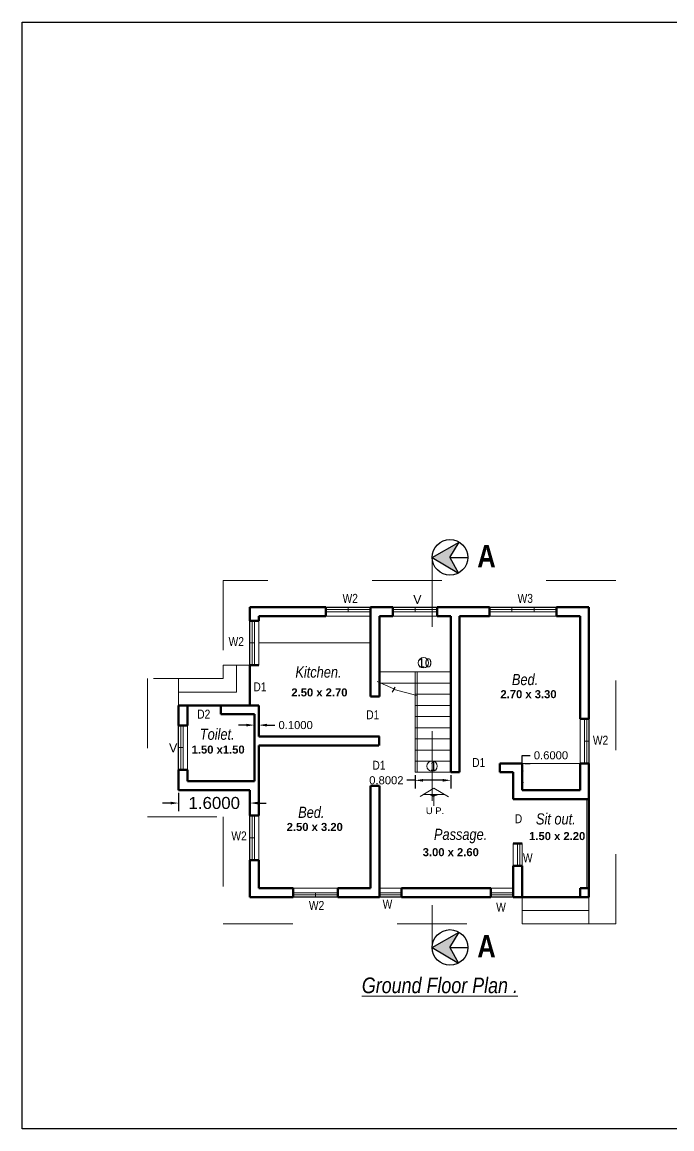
# Model space of a CAD drawing. Header units: metres. Extents: x -434 to -90, y -42 to 108.
# Drawn here: x -434.49 to -419.93, y 68.62 to 93.44 of the extents above; entities that cross this region are included whole.
import ezdxf

# ---------------------------------------------------------------- set-up
doc = ezdxf.new("R2010")
doc.units = ezdxf.units.M
doc.header["$MEASUREMENT"] = 0
doc.linetypes.add('ACAD_ISO03W100', pattern=[30, 12, -18])
doc.layers.add('BLK_1_FLR_0_BLT_UP_AREA', color=7, linetype='Continuous', plot=False)
doc.styles.get("Standard").update_dxf_attribs({"font": 'ARIAL.TTF'})
doc.dimstyles.get("Standard").update_dxf_attribs({"dimtxt": 0.18, "dimasz": 0.18, "dimexe": 0.18, "dimexo": 0.0625, "dimgap": 0.09, "dimtad": 0, "dimtih": 1, "dimtoh": 1, "dimdec": 4, "dimzin": 0, "dimdsep": 46, "dimtxsty": 'Standard', "dimcen": 0.09, "dimadec": 0, "dimazin": 0, "dimtfac": 1, "dimtdec": 4, "dimtofl": 0, "dimtmove": 0, "dimatfit": 3, "dimfxl": 1, "dimtolj": 1, "dimtzin": 0, "dimarcsym": 0})

# ---------------------------------------------------------------- blocks, each defined once
blk = doc.blocks.new('*D152')
at = {"color": 0, "lineweight": -2, "ltscale": 0.13, "transparency": 16777216}
for p, q in [((-425.685, 76.552), (-425.685, 76.255)), ((-424.884, 76.552), (-424.884, 76.255)), ((-425.685, 76.435), (-425.865, 76.435)), ((-425.064, 76.435), (-425.505, 76.435))]:
    blk.add_line(p, q, dxfattribs=at)
at = {"color": 0, "ltscale": 0.13, "transparency": 16777216}
for points in [[(-425.505, 76.465), (-425.505, 76.405), (-425.685, 76.435)], [(-425.064, 76.465), (-425.064, 76.405), (-424.884, 76.435)]]:
    blk.add_solid(points, dxfattribs=at)
at = {"layer": 'Defpoints', "color": 0, "ltscale": 0.13, "transparency": 16777216}
for p in [(-425.685, 76.615), (-424.884, 76.615), (-425.685, 76.435)]:
    blk.add_point(p, dxfattribs=at)
at = {"color": 0, "lineweight": 20, "ltscale": 0.13, "transparency": 16777216, "insert": (-426.327, 76.435), "char_height": 0.18, "attachment_point": 5}
blk.add_mtext('\\A1;0.8002', dxfattribs=at)
blk = doc.blocks.new('*D182')
at = {"color": 0, "lineweight": -2, "ltscale": 0.13, "transparency": 16777216}
for p, q in [((-430.985, 76.152), (-430.985, 75.745)), ((-429.385, 76.14), (-429.385, 75.745)), ((-431.165, 75.925), (-431.345, 75.925)), ((-429.205, 75.925), (-429.025, 75.925))]:
    blk.add_line(p, q, dxfattribs=at)
at = {"color": 0, "ltscale": 0.13, "transparency": 16777216}
for points in [[(-431.165, 75.955), (-431.165, 75.895), (-430.985, 75.925)], [(-429.205, 75.955), (-429.205, 75.895), (-429.385, 75.925)]]:
    blk.add_solid(points, dxfattribs=at)
at = {"layer": 'Defpoints', "color": 0, "ltscale": 0.13, "transparency": 16777216}
for p in [(-430.985, 76.215), (-429.385, 76.202), (-429.385, 75.925)]:
    blk.add_point(p, dxfattribs=at)
at = {"color": 0, "lineweight": 20, "ltscale": 0.13, "transparency": 16777216, "insert": (-430.185, 75.925), "char_height": 0.18, "attachment_point": 5}
blk.add_mtext('\\A1;{\\H1.5x;1.6000}', dxfattribs=at)
blk = doc.blocks.new('*D156')
at = {"color": 0, "lineweight": -2, "ltscale": 0.13, "transparency": 16777216}
for p, q in [((-423.28, 76.815), (-423.28, 76.995)), ((-423.28, 76.995), (-423.1, 76.995)), ((-423.222, 76.815), (-423.1, 76.815)), ((-423.28, 76.395), (-423.28, 76.635)), ((-423.222, 76.215), (-423.1, 76.215))]:
    blk.add_line(p, q, dxfattribs=at)
at = {"color": 0, "ltscale": 0.13, "transparency": 16777216}
for points in [[(-423.31, 76.635), (-423.25, 76.635), (-423.28, 76.815)], [(-423.31, 76.395), (-423.25, 76.395), (-423.28, 76.215)]]:
    blk.add_solid(points, dxfattribs=at)
at = {"layer": 'Defpoints', "color": 0, "ltscale": 0.13, "transparency": 16777216}
for p in [(-423.285, 76.815), (-423.28, 76.815), (-423.285, 76.215)]:
    blk.add_point(p, dxfattribs=at)
at = {"color": 0, "lineweight": 20, "ltscale": 0.13, "transparency": 16777216, "insert": (-422.637, 76.995), "char_height": 0.18, "attachment_point": 5}
blk.add_mtext('\\A1;0.6000', dxfattribs=at)
blk = doc.blocks.new('*D157')
at = {"color": 0, "lineweight": -2, "ltscale": 0.13, "transparency": 16777216}
for p, q in [((-429.285, 77.715), (-429.285, 77.853)), ((-429.185, 77.718), (-429.185, 77.853)), ((-429.465, 77.673), (-429.645, 77.673)), ((-429.005, 77.673), (-428.825, 77.673))]:
    blk.add_line(p, q, dxfattribs=at)
at = {"color": 0, "ltscale": 0.13, "transparency": 16777216}
for points in [[(-429.465, 77.703), (-429.465, 77.643), (-429.285, 77.673)], [(-429.005, 77.703), (-429.005, 77.643), (-429.185, 77.673)]]:
    blk.add_solid(points, dxfattribs=at)
at = {"layer": 'Defpoints', "color": 0, "ltscale": 0.13, "transparency": 16777216}
for p in [(-429.285, 77.653), (-429.185, 77.673), (-429.185, 77.655)]:
    blk.add_point(p, dxfattribs=at)
at = {"color": 0, "lineweight": 20, "ltscale": 0.13, "transparency": 16777216, "insert": (-428.361, 77.673), "char_height": 0.18, "attachment_point": 5}
blk.add_mtext('\\A1;0.1000', dxfattribs=at)

msp = doc.modelspace()

# ---------------------------------------------------------------- hatches: boundary and pattern name
at = {"linetype": 'ByBlock', "lineweight": 25, "ltscale": 0.13}
for points in [[(-425.3007, 81.43565), (-424.71118, 81.0834), (-424.9007, 81.43565), (-424.69168, 81.77669)], [(-425.3007, 72.68565), (-424.71118, 72.3334), (-424.9007, 72.68565), (-424.69168, 73.02669)]]:
    msp.add_hatch(color=256, dxfattribs=at).paths.add_polyline_path(points)

# ---------------------------------------------------------------- linework, layer by layer
at = {"color": 6, "linetype": 'Continuous', "lineweight": 30, "ltscale": 0.13}
for p, q in [((-425.3007, 81.43565), (-424.69168, 81.77669)), ((-424.9007, 81.43565), (-424.69168, 81.77669)), ((-425.3007, 81.43565), (-424.71118, 81.0834)), ((-424.9007, 81.43565), (-424.71118, 81.0834)), ((-424.9007, 81.43565), (-424.5007, 81.43565)), ((-425.3007, 72.68565), (-424.69168, 73.02669)), ((-424.9007, 72.68565), (-424.69168, 73.02669)), ((-425.3007, 72.68565), (-424.71118, 72.3334)), ((-424.9007, 72.68565), (-424.71118, 72.3334)), ((-424.9007, 72.68565), (-424.5007, 72.68565))]:
    msp.add_line(p, q, dxfattribs=at)
at = {"color": 3, "linetype": 'ACAD_ISO03W100', "lineweight": 20, "ltscale": 0.13}
for p, q in [((-425.3007, 81.43565), (-425.3007, 72.68565)), ((-421.18462, 80.91495), (-429.98462, 80.91495)), ((-429.98462, 80.91495), (-429.98462, 78.71495)), ((-421.18462, 73.21495), (-421.18462, 80.91495)), ((-431.68462, 78.71495), (-431.68462, 75.61495)), ((-429.98462, 78.71495), (-431.58462, 78.71495)), ((-431.68462, 75.61495), (-429.98462, 75.61495)), ((-429.98462, 75.61495), (-429.98462, 73.21495)), ((-429.98462, 73.21495), (-421.18462, 73.21495))]:
    msp.add_line(p, q, dxfattribs=at)
at = {"color": 6, "lineweight": 50, "ltscale": 0.13}
for p, q in [((-427.68462, 80.31495), (-429.38462, 80.31495)), ((-429.38462, 80.11781), (-429.38462, 80.31495)), ((-427.68462, 80.11495), (-427.68462, 80.31495)), ((-426.18462, 80.31495), (-426.68462, 80.31495)), ((-426.68462, 80.11495), (-426.68462, 80.31495)), ((-426.18462, 80.11495), (-426.18462, 80.31495)), ((-424.01621, 80.31495), (-425.18462, 80.31495)), ((-425.18462, 80.11495), (-425.18462, 80.31495)), ((-424.01621, 80.31495), (-424.01621, 80.11495)), ((-421.78462, 80.31495), (-422.51621, 80.31495)), ((-422.51621, 80.31495), (-422.51621, 80.11495)), ((-421.78462, 80.31495), (-421.78462, 80.11495)), ((-429.38462, 80.11781), (-429.38462, 80.01495)), ((-429.38462, 80.01495), (-429.18462, 80.01495)), ((-427.68462, 80.11495), (-429.18462, 80.11495)), ((-429.18462, 80.11495), (-429.18462, 80.01495)), ((-427.68462, 80.11495), (-429.08462, 80.11495)), ((-426.68462, 80.11495), (-426.68462, 78.31495)), ((-426.18462, 80.11495), (-426.48462, 80.11495)), ((-426.18462, 80.11495), (-426.48462, 80.11495)), ((-426.48462, 80.11495), (-426.48462, 78.86495)), ((-426.48462, 80.11495), (-426.48462, 78.31495)), ((-426.48462, 80.11495), (-426.48462, 78.86495)), ((-424.88462, 80.11495), (-425.18462, 80.11495)), ((-424.88462, 80.11495), (-425.18462, 80.11495)), ((-424.88462, 78.91495), (-424.88462, 80.11495)), ((-424.88462, 80.11495), (-424.88462, 78.86495)), ((-424.88462, 80.11495), (-424.88462, 78.53472)), ((-424.01621, 80.11495), (-424.68462, 80.11495)), ((-424.68462, 79.36495), (-424.68462, 80.11495)), ((-421.98462, 80.11495), (-422.51621, 80.11495)), ((-421.98462, 80.11495), (-421.98462, 79.11495)), ((-421.78462, 80.11495), (-421.78462, 79.11495)), ((-424.68462, 76.81495), (-424.68462, 79.36495)), ((-429.38462, 79.01495), (-429.38462, 78.11495)), ((-429.38462, 79.01495), (-429.18462, 79.01495)), ((-421.98462, 79.11495), (-421.98462, 77.81495)), ((-421.98462, 79.11495), (-421.98462, 77.81495)), ((-421.78462, 79.11495), (-421.78462, 77.81495)), ((-426.48462, 78.76495), (-426.48462, 78.31495)), ((-424.88462, 76.81495), (-424.88462, 78.76495)), ((-426.68462, 78.31495), (-426.48462, 78.31495)), ((-430.98462, 78.11495), (-430.98462, 77.66811)), ((-429.28462, 78.11495), (-430.98462, 78.11495)), ((-430.78462, 77.91495), (-430.78462, 78.11495)), ((-430.03462, 77.91495), (-430.03462, 78.11495)), ((-429.38462, 78.11495), (-429.18462, 78.11495)), ((-429.18462, 78.11495), (-429.18462, 77.41495)), ((-430.78462, 77.91495), (-430.78462, 77.66811)), ((-429.28462, 77.91495), (-430.03462, 77.91495)), ((-429.28462, 77.91495), (-429.28462, 76.41495)), ((-429.28462, 76.41495), (-429.28462, 77.91495)), ((-429.18462, 77.41495), (-429.18462, 77.91495)), ((-421.98462, 77.81495), (-421.78462, 77.81495)), ((-430.78462, 77.66811), (-430.98462, 77.66811)), ((-426.68462, 77.41495), (-429.18462, 77.41495)), ((-426.68462, 77.21495), (-429.18462, 77.21495)), ((-429.18462, 76.41495), (-429.18462, 77.21495)), ((-426.69539, 77.21495), (-426.49539, 77.21495)), ((-426.68462, 77.41495), (-426.48462, 77.41495)), ((-426.48811, 77.41495), (-426.48811, 77.21495)), ((-426.48811, 77.21495), (-426.48811, 77.41495)), ((-424.88462, 76.81495), (-424.88462, 76.61495)), ((-424.68462, 76.81495), (-424.68462, 76.61495)), ((-423.28462, 76.81495), (-423.78462, 76.81495)), ((-423.78462, 76.81495), (-423.78462, 76.61495)), ((-423.28547, 76.81495), (-423.28547, 76.21495)), ((-423.28462, 76.61495), (-423.28462, 76.81495)), ((-421.98462, 76.81495), (-421.98462, 76.21495)), ((-421.98462, 76.81495), (-421.78462, 76.81495)), ((-421.78462, 76.81495), (-421.78462, 74.01495)), ((-430.98462, 76.66811), (-430.98462, 76.21495)), ((-430.78462, 76.66811), (-430.98462, 76.66811)), ((-430.78462, 76.66811), (-430.78462, 76.41495)), ((-424.68437, 76.61495), (-424.88437, 76.61495)), ((-423.48462, 76.61495), (-423.78462, 76.61495)), ((-423.48462, 76.61495), (-423.48462, 76.01495)), ((-423.28462, 76.61495), (-423.28547, 76.61495)), ((-423.28462, 76.61495), (-423.28547, 76.61495)), ((-423.28462, 76.61495), (-423.28462, 76.21495)), ((-421.98462, 76.61495), (-421.98462, 76.21495)), ((-430.60912, 76.21495), (-430.98462, 76.21495)), ((-430.60912, 76.41495), (-430.78462, 76.41495)), ((-429.38462, 76.21495), (-430.70912, 76.21495)), ((-429.28462, 76.41495), (-430.60912, 76.41495)), ((-429.38462, 76.21495), (-429.38462, 75.64704)), ((-429.18462, 76.41495), (-429.18462, 75.64704)), ((-426.68462, 74.01495), (-426.68462, 76.31495)), ((-426.68462, 76.31495), (-426.48462, 76.31495)), ((-426.48462, 74.01495), (-426.48462, 76.31495)), ((-423.28547, 76.21495), (-421.98462, 76.21495)), ((-423.28462, 76.01495), (-423.48462, 76.01495)), ((-423.28547, 76.01495), (-421.98462, 76.01495)), ((-421.98462, 76.01495), (-421.78462, 76.01495)), ((-429.18462, 75.64704), (-429.38462, 75.64704)), ((-423.28462, 75.01495), (-423.48462, 75.01495)), ((-429.38462, 74.64704), (-429.38462, 74.01495)), ((-429.18462, 74.64704), (-429.38462, 74.64704)), ((-429.18462, 74.64704), (-429.18462, 74.01495)), ((-423.48462, 74.51495), (-423.48462, 74.01495)), ((-423.28462, 74.51495), (-423.48462, 74.51495)), ((-423.28462, 74.51495), (-423.28462, 73.81495)), ((-429.38462, 74.01495), (-429.38462, 73.81495)), ((-428.41302, 74.01495), (-429.18462, 74.01495)), ((-428.41302, 74.01495), (-428.41302, 73.81495)), ((-426.68462, 74.01495), (-427.41302, 74.01495)), ((-427.41302, 74.01495), (-427.41302, 73.81495)), ((-426.48462, 74.01495), (-426.48462, 73.81495)), ((-423.98462, 74.01495), (-425.98462, 74.01495)), ((-425.98462, 74.01495), (-425.98462, 73.81495)), ((-423.98462, 74.01495), (-423.98462, 73.81495)), ((-423.48462, 74.01495), (-423.48462, 73.81495)), ((-421.98462, 74.01495), (-421.78462, 74.01495)), ((-421.78462, 74.01495), (-421.98462, 74.01495)), ((-421.98462, 74.01495), (-421.98462, 73.81495)), ((-421.78462, 74.03051), (-421.78462, 73.81495)), ((-428.41302, 73.81495), (-429.38462, 73.81495)), ((-426.48462, 73.81495), (-427.41302, 73.81495)), ((-423.98462, 73.81495), (-425.98462, 73.81495)), ((-421.98462, 73.81495), (-423.48462, 73.81495)), ((-421.98462, 73.81495), (-421.78462, 73.81495))]:
    msp.add_line(p, q, dxfattribs=at)
at = {"color": 3, "lineweight": 20, "ltscale": 0.13}
for p, q in [((-427.68462, 80.31495), (-426.68462, 80.31495)), ((-427.68462, 80.26495), (-426.68462, 80.26495)), ((-427.68462, 80.21495), (-426.68462, 80.21495)), ((-427.18462, 80.21495), (-427.18462, 80.31495)), ((-426.18462, 80.31495), (-425.18462, 80.31495)), ((-426.18462, 80.26495), (-425.18462, 80.26495)), ((-426.18462, 80.21495), (-425.18462, 80.21495)), ((-425.68462, 80.21495), (-425.68462, 80.31495)), ((-424.01621, 80.31495), (-422.51621, 80.31495)), ((-424.01621, 80.26495), (-422.51621, 80.26495)), ((-424.01621, 80.21495), (-422.51621, 80.21495)), ((-423.51621, 80.31495), (-423.51621, 80.21495)), ((-423.01621, 80.31495), (-423.01621, 80.21495)), ((-429.38462, 80.01495), (-429.38462, 79.01495)), ((-429.33462, 80.01495), (-429.33462, 79.01495)), ((-429.28462, 80.01495), (-429.28462, 79.01495)), ((-429.18462, 80.01495), (-429.18462, 79.01495)), ((-427.68462, 80.11495), (-426.68462, 80.11495)), ((-426.18462, 80.11495), (-425.18462, 80.11495)), ((-424.01621, 80.11495), (-422.51621, 80.11495)), ((-429.38462, 79.51495), (-429.28462, 79.51495)), ((-429.07005, 79.51495), (-429.18462, 79.51495)), ((-426.68462, 79.51495), (-429.08462, 79.51495)), ((-429.38462, 79.01495), (-429.98462, 79.01495)), ((-429.98462, 79.01495), (-429.98462, 78.71495)), ((-429.68462, 79.01495), (-429.68462, 78.41495)), ((-430.98462, 78.11495), (-430.98462, 78.71495)), ((-430.98462, 78.71495), (-429.98462, 78.71495)), ((-426.48462, 78.86495), (-424.88462, 78.86495)), ((-425.68462, 77.86495), (-425.68462, 78.86495)), ((-425.63462, 77.86495), (-425.63462, 78.86495)), ((-426.53546, 78.64919), (-426.16298, 78.48596)), ((-426.48462, 78.61495), (-424.88462, 78.61495)), ((-426.13312, 78.52179), (-426.19426, 78.40971)), ((-426.19426, 78.40971), (-426.14906, 78.47551)), ((-426.16298, 78.48596), (-426.13312, 78.52179)), ((-426.14906, 78.47551), (-425.64336, 78.33619)), ((-424.88462, 78.61495), (-425.68462, 78.61495)), ((-430.98462, 78.41495), (-429.88462, 78.41495)), ((-429.98462, 78.41495), (-429.68462, 78.41495)), ((-424.88462, 78.36495), (-425.68462, 78.36495)), ((-424.88462, 78.36495), (-425.11502, 78.36495)), ((-424.88462, 78.11495), (-425.68462, 78.11495)), ((-425.68462, 76.81495), (-425.68462, 78.01387)), ((-425.63462, 78.01307), (-425.63462, 78.04561)), ((-425.63462, 76.81495), (-425.63462, 78.01387)), ((-425.63462, 76.81495), (-425.63462, 78.01387)), ((-424.88462, 78.11495), (-425.52541, 78.11495)), ((-424.88462, 77.86495), (-425.68462, 77.86495)), ((-421.98462, 77.81495), (-421.98462, 76.81495)), ((-421.88462, 77.81495), (-421.88462, 76.81495)), ((-421.83462, 77.81495), (-421.83462, 76.81495)), ((-421.78462, 77.81495), (-421.78462, 76.81495)), ((-430.98462, 77.66811), (-430.98462, 76.66811)), ((-430.93462, 77.66811), (-430.93462, 76.66811)), ((-430.88462, 77.66811), (-430.88462, 76.66811)), ((-430.78462, 77.66811), (-430.78462, 76.66811)), ((-424.88462, 77.61495), (-425.68462, 77.61495)), ((-424.88462, 77.36495), (-425.68462, 77.36495)), ((-421.88462, 77.31495), (-421.78462, 77.31495)), ((-430.88462, 77.16811), (-430.98462, 77.16811)), ((-424.88462, 77.11495), (-425.68462, 77.11495)), ((-424.88462, 76.86495), (-425.68462, 76.86495)), ((-425.68462, 76.81495), (-425.68462, 76.61495)), ((-425.63462, 76.81495), (-425.63462, 76.61495)), ((-423.28547, 76.81495), (-421.98462, 76.81495)), ((-424.88462, 76.61495), (-425.68462, 76.61495)), ((-421.83462, 76.01495), (-421.83462, 74.01495)), ((-429.38462, 75.64704), (-429.38462, 74.64704)), ((-429.33462, 75.64704), (-429.33462, 74.64704)), ((-429.28462, 75.64704), (-429.28462, 74.64704)), ((-429.18462, 75.64704), (-429.18462, 74.64704)), ((-429.28462, 75.14704), (-429.38462, 75.14704)), ((-423.48462, 75.01495), (-423.48462, 74.51495)), ((-423.38462, 74.51495), (-423.38462, 75.01495)), ((-423.33462, 74.51495), (-423.33462, 75.01495)), ((-423.28462, 74.51495), (-423.28462, 75.01495)), ((-428.41302, 74.01495), (-427.41302, 74.01495)), ((-425.98462, 74.01495), (-426.48462, 74.01495)), ((-423.48462, 74.01495), (-423.98462, 74.01495)), ((-428.41302, 73.91495), (-427.41302, 73.91495)), ((-428.41302, 73.86495), (-427.41302, 73.86495)), ((-428.41302, 73.81495), (-427.41302, 73.81495)), ((-427.91302, 73.91495), (-427.91302, 73.81495)), ((-426.48462, 73.91495), (-425.98462, 73.91495)), ((-426.48462, 73.86495), (-425.98462, 73.86495)), ((-426.48462, 73.81495), (-425.98462, 73.81495)), ((-423.98462, 73.91495), (-423.48462, 73.91495)), ((-423.98462, 73.86495), (-423.48462, 73.86495)), ((-423.98462, 73.81495), (-423.48462, 73.81495)), ((-423.28462, 73.81495), (-423.28462, 73.21495)), ((-421.78462, 73.81495), (-421.78462, 73.21495)), ((-423.28462, 73.51495), (-421.78462, 73.51495)), ((-423.28462, 73.21495), (-421.78462, 73.21495))]:
    msp.add_line(p, q, dxfattribs=at)
at = {"linetype": 'Continuous', "lineweight": 20, "ltscale": 0.13}
for p, q in [((-425.26232, 76.25873), (-425.56603, 76.0717)), ((-425.26232, 76.25873), (-424.93068, 76.06199)), ((-425.4908, 76.11802), (-425.02514, 76.11802)), ((-425.34005, 76.10099), (-425.18767, 76.10099)), ((-425.31795, 76.0926), (-425.22195, 76.0926)), ((-425.28192, 76.08263), (-425.24611, 76.08263)), ((-425.26232, 76.11802), (-425.26232, 75.86497))]:
    msp.add_line(p, q, dxfattribs=at)
msp.add_lwpolyline([(-434.4917, 93.44042), (-404.50371, 93.44042), (-404.50371, 68.61732), (-434.4917, 68.61732)], close=True)
at = {"linetype": 'ByBlock', "lineweight": 25, "ltscale": 0.13}
for centre in [(-424.9007, 81.43565), (-424.9007, 72.68565)]:
    msp.add_circle(centre, 0.4, dxfattribs=at)
at = {"color": 3, "lineweight": 20, "ltscale": 0.13}
for centre in [(-425.49708, 79.07124), (-425.30269, 76.75549)]:
    msp.add_circle(centre, 0.11668, dxfattribs=at)
at = {"layer": 'BLK_1_FLR_0_BLT_UP_AREA', "color": 25}
msp.add_lwpolyline([(-421.78462, 73.81495), (-429.38462, 73.81495), (-429.38462, 76.21495), (-430.98462, 76.21495), (-430.98462, 78.11495), (-429.38462, 78.11495), (-429.38462, 80.31495), (-421.78462, 80.31495)], close=True, dxfattribs=at)

# ---------------------------------------------------------------- texts
at = {"linetype": 'Continuous', "char_height": 0.5, "width": 6.8242399, "attachment_point": 3, "rotation": 359.996478}
for insert in [(-423.87575, 81.71348), (-423.87575, 72.96348)]:
    msp.add_mtext('{\\fArial Narrow|b1|i0|c0|p34;A}', dxfattribs=dict(at, insert=insert))
at = {"linetype": 'ByBlock', "lineweight": 18, "ltscale": 0.1, "attachment_point": 1}
for s, insert, char_height, width in [('{\\fArial Narrow|b0|i0|c0|p34;W2}', (-427.30853, 80.61545), 0.2, 1.2018171), ('V', (-425.72477, 80.59233), 0.2, 1.2018171), ('{\\fArial Narrow|b0|i0|c0|p34;W3}', (-423.38533, 80.61545), 0.2, 1.2018171), ('{\\fArial Narrow|b0|i0|c0|p34;W2}', (-429.86335, 79.64658), 0.2, 1.2018171), ('{\\fArial Narrow|b0|i1|c0|p34;Kitchen.}', (-428.36663, 78.98861), 0.25, 7.7932569), ('10', (-425.61894, 79.16945), 0.2, 0.9), ('{\\fArial Narrow|b0|i1|c0|p34;Bed.}', (-423.51259, 78.82047), 0.25, 7.7932569), ('{\\fArial Narrow|b0|i0|c0|p34;D1}', (-429.30809, 78.6317), 0.2, 0.9), ('{\\fArial|b1|i0|c0|p34;2.50 x 2.70}', (-428.45665, 78.49669), 0.18, 7.7932569), ('{\\fArial Narrow|b0|i0|c0|p34;D2}', (-430.56689, 78.01974), 0.2, 0.9), ('{\\fArial Narrow|b0|i0|c0|p34;D1}', (-426.7778, 78.0055), 0.2, 0.9), ('{\\fArial Narrow|b0|i1|c0|p34;Toilet.}', (-430.50833, 77.59392), 0.25, 7.7932569), ('V', (-431.19865, 77.26306), 0.2, 1.2018171), ('{\\fArial|b1|i0|c0|p34;1.50 x1.50}', (-430.6925, 77.21423), 0.18, 7.7932569), ('{\\fArial Narrow|b0|i0|c0|p34;W2}', (-421.69723, 77.43532), 0.2, 1.2018171), ('{\\fArial Narrow|b0|i0|c0|p34;D1}', (-426.64, 76.87254), 0.2, 0.9), ('1', (-425.34871, 76.85332), 0.2, 0.9), ('{\\fArial Narrow|b0|i0|c0|p34;D1}', (-424.40341, 76.93387), 0.2, 0.9), ('{\\fArial Narrow|b0|i1|c0|p34;Bed.}', (-428.30439, 75.8428), 0.25, 7.7932569), ('U P.', (-425.4407, 75.82698), 0.15, 4.7046148), ('{\\fArial Narrow|b0|i0|c0|p34;D}', (-423.44724, 75.67342), 0.2, 0.9), ('{\\fArial Narrow|b0|i1|c0|p34;Sit out. }', (-422.97337, 75.69454), 0.25, 7.7932569), ('{\\fArial Narrow|b0|i0|c0|p34;W2}', (-429.80139, 75.28746), 0.2, 1.2018171), ('{\\fArial Narrow|b0|i1|c0|p34;\\H1.25x; Passage.\\H0.8x; }', (-425.33925, 75.34816), 0.2, 7.7932569), ('{\\fArial|b1|i0|c0|p34;1.50 x 2.20}', (-423.12687, 75.27484), 0.18, 7.7932569), ('{\\fArial|b1|i0|c0|p34;3.00 x 2.60}', (-425.51224, 74.91344), 0.18, 7.7932569), ('{\\fArial Narrow|b0|i0|c0|p34;W}', (-423.26528, 74.79761), 0.2, 1.2018171), ('{\\fArial Narrow|b0|i0|c0|p34;W2}', (-428.06348, 73.72852), 0.2, 1.2018171), ('{\\fArial Narrow|b0|i0|c0|p34;W}', (-426.4104, 73.75854), 0.2, 1.2018171), ('{\\fArial Narrow|b0|i0|c0|p34;W}', (-423.86499, 73.68826), 0.2, 1.2018171), ('{\\fArial Narrow|b0|i1|c0|p34;\\H0.5185x;\\L Ground Floor Plan .\\H1.929x;                                       }', (-426.98793, 72.01122), 0.675, 16.5667375)]:
    msp.add_mtext(s, dxfattribs=dict(at, insert=insert, char_height=char_height, width=width))
at = {"color": 1, "linetype": 'ByBlock', "lineweight": 30, "ltscale": 0.13, "char_height": 0.18, "width": 7.7932569, "attachment_point": 1}
for s, insert in [('{\\fArial|b1|i0|c0|p34;\\C3;2.70 x 3.30}', (-423.76987, 78.45716)), ('{\\fArial|b1|i0|c0|p34;\\C3;2.50 x 3.20}', (-428.56166, 75.47949))]:
    msp.add_mtext(s, dxfattribs=dict(at, insert=insert))

# ---------------------------------------------------------------- dimensions: what is measured, and where the dimension line sits
at = {"color": 3, "lineweight": 20, "ltscale": 0.13}
for base, p1, p2, picture, middle in [((-429.18462, 77.67251), (-429.28462, 77.65271), (-429.18462, 77.65518), '*D157', (-428.36129, 77.67251)), ((-425.684616, 76.435138), (-424.884367, 76.614951), (-425.684616, 76.614951), '*D152', (-426.327324, 76.435138))]:
    dim = msp.add_linear_dim(base=base, p1=p1, p2=p2, dimstyle='Standard', dxfattribs=at)
    dim.commit()
    dim.dimension.update_dxf_attribs({"geometry": picture, "text_midpoint": middle})
dim = msp.add_linear_dim(base=(-423.27997, 76.81495), p1=(-423.28462, 76.21495), p2=(-423.28462, 76.81495), angle=90, dimstyle='Standard', dxfattribs=at)
dim.commit()
dim.dimension.update_dxf_attribs({"geometry": '*D156', "text_midpoint": (-422.63665, 76.99495)})
dim = msp.add_linear_dim(base=(-429.38462, 75.92539), p1=(-430.98462, 76.21495), p2=(-429.38462, 76.20201), text='{\\H1.5x;<>}', dimstyle='Standard', dxfattribs=at)
dim.commit()
dim.dimension.update_dxf_attribs({"geometry": '*D182', "text_midpoint": (-430.18462, 75.92539)})

doc.saveas('drawing.dxf')
